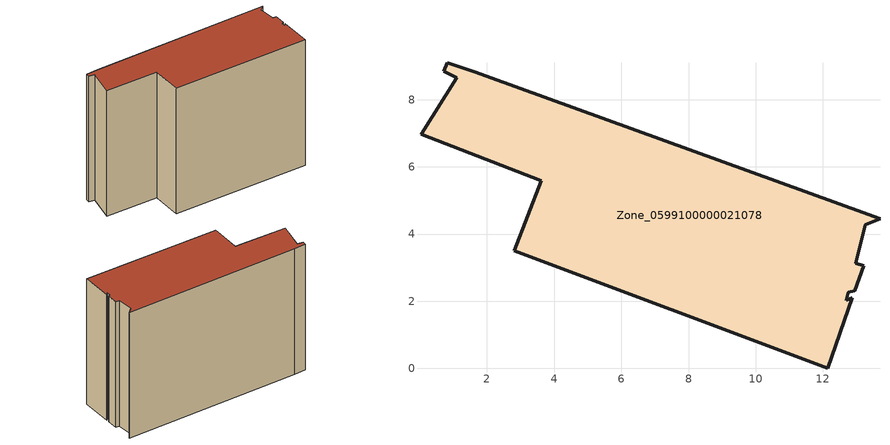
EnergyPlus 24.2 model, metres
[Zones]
Zone_0599100000021078
 floor ground (C_G): 1.62,8.83 13.7,4.46 13.26,4.27 12.97,3.14 13.21,3.06 12.95,2.32 12.75,2.27 12.69,2.02 12.87,2.1 12.14,0 2.81,3.5 3.62,5.59 0.05,6.97 1.1,8.65 0.72,8.85 0.82,9.1 z0
 wall outside (C_F): 0.05,6.97 3.62,5.59 2.81,3.5 12.14,0 12.87,2.1 12.69,2.02 12.75,2.27 12.95,2.32 13.21,3.06 12.97,3.14 13.26,4.27 13.7,4.46 1.62,8.83 0.82,9.1 0.72,8.85 1.1,8.65 0.05,6.97 z0:9.68
 roof outside (C_R): 13.7,4.46 1.62,8.83 0.82,9.1 0.72,8.85 1.1,8.65 0.05,6.97 3.62,5.59 2.81,3.5 12.14,0 12.87,2.1 12.69,2.02 12.75,2.27 12.95,2.32 13.21,3.06 12.97,3.14 13.26,4.27 z9.68
[BUILDING]
Pand.0599100000021078: North Axis=0; Terrain=City; Loads Convergence Tolerance Value=0.04; Temperature Convergence Tolerance Value=0.4; Solar Distribution=FullExterior; Maximum Number of Warmup Days=25; Minimum Number of Warmup Days=1
[Site:Location]
Rotterdam.The.Hague.AP_ZH_NLD Design_Conditions: Latitude=51.96; Longitude=4.45; Time Zone=1; Elevation=-4.5
[SITE:GROUNDTEMPERATURE:BUILDINGSURFACE]
18, 18, 18, 18, 18, 18, 18, 18, 18, 18, 18, 18
[MATERIAL] Thermal Absorptance=0.9; Solar Absorptance=0.7; Visible Absorptance=0.7
Name | Roughness | Thickness | Conductivity | Density | Specific Heat
G.TI.1946 | MediumSmooth | 0.15 | 1 | 540 | 1210
F.TI.1946 | Rough | 0.3 | 0.857143 | 1920 | 840
R.TI.1946 | MediumRough | 0.2 | 0.1 | 1500 | 1000
[CONSTRUCTION]
C_G: G.TI.1946
C_F: F.TI.1946
C_R: R.TI.1946
[ZONE]
Zone_0599100000021078: Type=1; Multiplier=1; Ceiling Height=Autocalculate; Volume=Autocalculate; Floor Area=autocalculate; Part of Total Floor Area=Yes
[ZONEINFILTRATION:DESIGNFLOWRATE]
Infil_Zone_0599100000021078: Zone or ZoneList or Space or SpaceList=Zone_0599100000021078; Schedule=AlwaysOn; Design Flow Rate Calculation Method=Flow/Area; Flow Rate per Floor Area=0.003; Constant Term Coefficient=1; Temperature Term Coefficient=0; Velocity Term Coefficient=0; Velocity Squared Term Coefficient=0
[HVACTEMPLATE:ZONE:IDEALLOADSAIRSYSTEM]
Zone_0599100000021078: Maximum Heating Supply Air Temperature=50; Minimum Cooling Supply Air Temperature=13; Maximum Heating Supply Air Humidity Ratio=0.0156; Minimum Cooling Supply Air Humidity Ratio=0.0077; Heating Limit=NoLimit; Cooling Limit=NoLimit; Dehumidification Control Type=ConstantSensibleHeatRatio; Cooling Sensible Heat Ratio=0.7; Dehumidification Setpoint=60; Humidification Control Type=None; Humidification Setpoint=30; Outdoor Air Method=None; Outdoor Air Flow Rate per Person=0.00944; Outdoor Air Flow Rate per Zone Floor Area=0; Outdoor Air Flow Rate per Zone=0; Demand Controlled Ventilation Type=None; Outdoor Air Economizer Type=NoEconomizer; Heat Recovery Type=None; Sensible Heat Recovery Effectiveness=0.7; Latent Heat Recovery Effectiveness=0.65
[ZONECONTROL:THERMOSTAT]
ThermostatControl_Zone_0599100000021078: Zone or ZoneList=Zone_0599100000021078; Control Type Schedule=DualSetpointControlType; Control 1=Thermostat_Zone_0599100000021078; Temperature Difference Between Cutout And Setpoint=0
[THERMOSTATSETPOINT:DUALSETPOINT]
Thermostat_Zone_0599100000021078: Heating Setpoint Temperature Schedule=HeatingSetpoint_Zone_0599100000021078; Cooling Setpoint Temperature Schedule=CoolingSetpoint_Zone_0599100000021078
[SCHEDULE:COMPACT]
HeatingSetpoint_Zone_0599100000021078: Through: 12/31, For: AllDays, Until: 24:00, 21
CoolingSetpoint_Zone_0599100000021078: Through: 12/31, For: AllDays, Until: 24:00, 24
DualSetpointControlType: Through: 12/31, For: AllDays, Until: 24:00, 4
AlwaysOn: Through: 12/31, For: AllDays, Until: 24:00, 1
